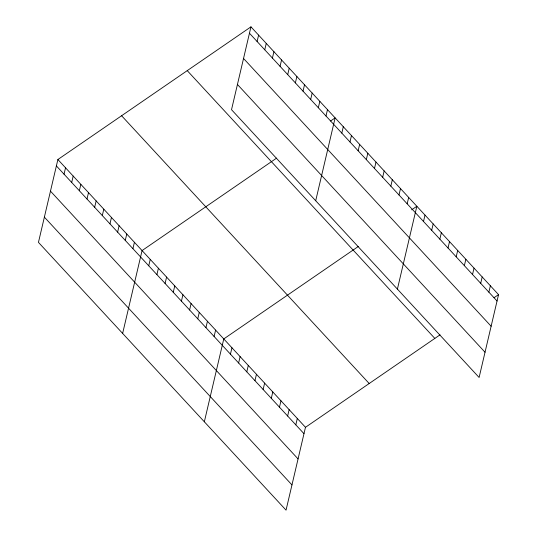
<?xml version="1.0" encoding="UTF-8"?>
<svg xmlns="http://www.w3.org/2000/svg" width="537" height="537" viewBox="0 0 537 537"><rect width="100%" height="100%" fill="white"/><g stroke="black" fill="none" stroke-linecap="round" stroke-linejoin="round"><path stroke-width="0.81" d="M250.954 26.85L231.521 109.696L479.111 377.477L498.544 294.625L250.954 26.85L57.889 159.523L38.456 242.375L286.046 510.15L305.479 427.304L440.031 334.84M64.044 174.183L65.541 167.799M71.696 182.459L73.193 176.076M79.348 190.736L80.845 184.352M87.001 199.012L88.498 192.629M94.653 207.289L96.15 200.912M102.312 215.565L103.802 209.188M109.964 223.842L111.461 217.465M117.616 232.118L119.113 225.741M125.269 240.395L126.766 234.018M132.921 248.671L134.418 242.294M122.637 333.417L142.07 250.571L276.622 158.106M148.742 265.788L150.239 259.405M156.911 274.622L158.408 268.245M165.087 283.462L166.584 277.079M173.256 292.296L174.753 285.919M181.425 301.136L182.922 294.753M189.595 309.97L191.091 303.586M257.109 41.51L258.606 35.127M197.764 318.81L199.261 312.427M264.761 49.787L266.258 43.403M205.94 327.644L207.436 321.26M272.413 58.063L273.91 51.68M214.109 336.477L215.606 330.101M280.066 66.34L281.563 59.956M204.342 421.78L223.775 338.934L358.327 246.47M287.718 74.616L289.215 68.233M230.447 354.151L231.944 347.775M295.37 82.893L296.867 76.509M238.616 362.992L240.113 356.608M303.022 91.169L304.519 84.786M246.792 371.826L248.289 365.449M310.675 99.446L312.172 93.062M318.334 107.722L319.83 101.339M254.961 380.666L256.458 374.282M325.986 115.999L327.483 109.615M263.13 389.5L264.627 383.123M315.702 200.744L335.135 117.892L330.584 121.02M271.299 398.34L272.796 391.956M341.807 133.109L343.304 126.732M279.475 407.174L280.965 400.79M349.976 141.949L351.473 135.566M287.644 416.007L289.141 409.63M358.145 150.783L359.642 144.406M295.813 424.848L297.31 418.464M366.321 159.623L367.818 153.24M374.49 168.457L375.987 162.08M382.659 177.297L384.156 170.914M390.829 186.131L392.325 179.754M398.998 194.971L400.495 188.588M407.174 203.805L408.67 197.428M397.407 289.107L416.84 206.262L411.637 209.833M423.512 221.479L425.009 215.095M431.681 230.313L433.178 223.936M439.85 239.153L441.347 232.769M448.026 247.987L449.523 241.61M456.195 256.827L457.692 250.443M464.364 265.661L465.861 259.284M472.533 274.501L474.03 268.117M480.702 283.335L482.199 276.958M488.878 292.175L490.375 285.791M493.993 297.753L498.544 294.625M249.457 33.234L497.047 301.009M243.536 58.466L491.127 326.241M237.441 84.463L485.032 352.238M187.238 70.636L434.829 338.411M121.597 115.744L369.188 383.519M57.889 159.523L305.479 427.304M56.392 165.906L303.982 433.681M50.471 191.138L298.062 458.92M44.376 217.136L291.967 484.918"/></g></svg>
